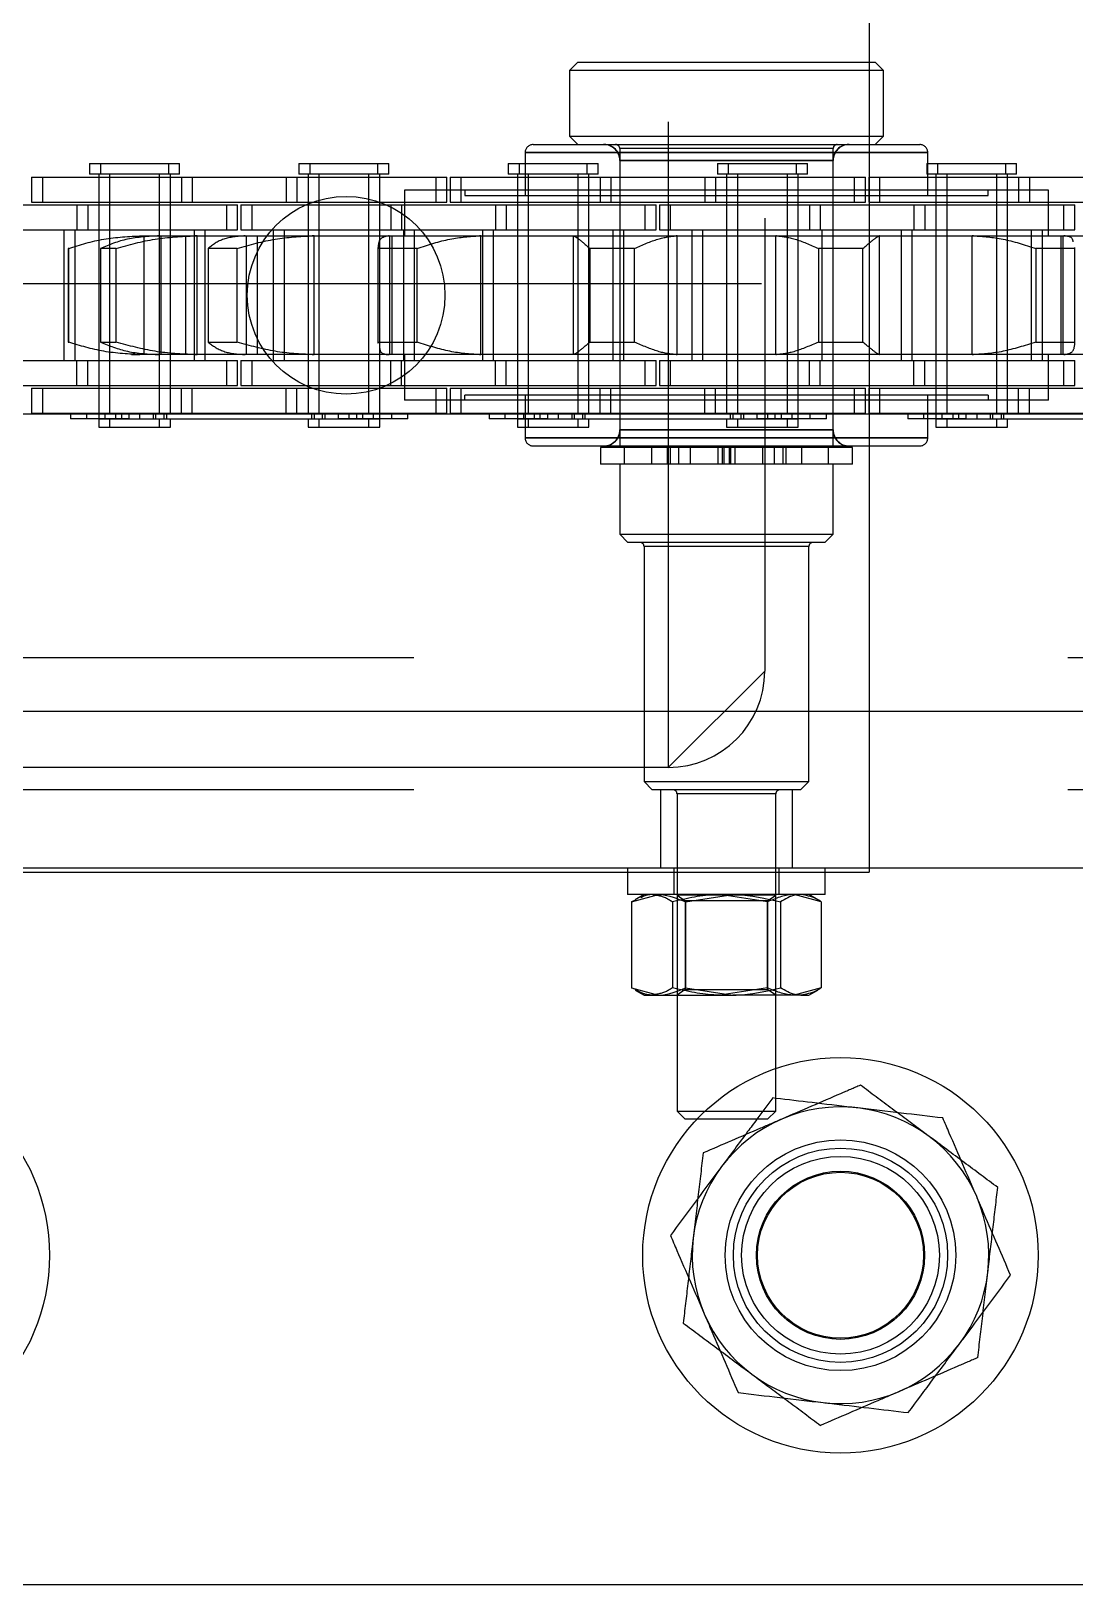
# Model space of a CAD drawing. Header units: metres. Extents: x 0 to 21025, y 0 to 14850.
# Drawn here: x 4612.4 to 4675.7, y 9003.1 to 9097.4 of the extents above; entities that cross this region are included whole.
import ezdxf

# ---------------------------------------------------------------- set-up
doc = ezdxf.new("R2010")
doc.units = ezdxf.units.M
doc.header["$LTSCALE"] = 25
doc.linetypes.add('HIDDEN2', pattern=[4.7625, 3.175, -1.5875])
doc.layers.add('SL4', color=4, linetype='Continuous')
doc.layers.add('ST1', color=7, linetype='HIDDEN2')

msp = doc.modelspace()

# ---------------------------------------------------------------- linework, layer by layer
at = {"layer": 'SL4'}
for p, q in [((3548.761, 9056.144), (4873.736, 9056.144)), ((4873.736, 9046.619), (3548.761, 9046.619)), ((4599.749, 9046.384), (4648.579, 9046.384)), ((4648.579, 9046.619), (4648.579, 9045.019)), ((4660.579, 9045.019), (4660.579, 9046.619)), ((4660.579, 9046.384), (4663.249, 9046.384)), ((4663.249, 9046.619), (4663.249, 9046.384)), ((4659.996, 9045.019), (4648.579, 9045.019)), ((4648.823, 9044.572), (4650.46, 9045.019)), ((4649.579, 9045.019), (4649.041, 9044.708)), ((4652.096, 9044.572), (4654.974, 9045.019)), ((4660.117, 9044.708), (4659.579, 9045.019)), ((4660.579, 9045.019), (4659.996, 9045.019)), ((4649.061, 9044.68), (4648.823, 9044.572)), ((4648.823, 9044.572), (4648.823, 9039.365)), ((4652.096, 9044.572), (4652.096, 9039.365)), ((4657.852, 9044.572), (4657.852, 9039.365)), ((4660.334, 9044.572), (4660.334, 9039.365)), ((4648.823, 9039.365), (4650.46, 9038.919)), ((4649.061, 9039.257), (4648.823, 9039.365)), ((4652.096, 9039.365), (4654.974, 9038.919)), ((4649.041, 9039.229), (4649.579, 9038.919)), ((4649.579, 9038.919), (4650.46, 9038.919)), ((4650.46, 9038.919), (4654.974, 9038.919)), ((4651.579, 9038.919), (4651.579, 9031.884)), ((4659.093, 9038.919), (4654.974, 9038.919)), ((4657.579, 9031.884), (4657.579, 9038.919)), ((4659.093, 9038.919), (4659.579, 9038.919)), ((4659.579, 9038.919), (4660.117, 9039.229)), ((4651.579, 9031.884), (4652.079, 9031.384)), ((4651.579, 9031.884), (4657.579, 9031.884)), ((4657.079, 9031.384), (4657.579, 9031.884)), ((4657.079, 9031.384), (4652.079, 9031.384)), ((4681.499, 9003.134), (4581.499, 9003.134))]:
    msp.add_line(p, q, dxfattribs=at)
for start, end in [(83.31178, 143.31178), (23.31178, 83.31178), (143.31178, 203.31178), (323.31178, 23.31178), (203.31178, 263.31178), (263.31178, 323.31178)]:
    msp.add_arc((4661.499, 9023.134), 9, start, end, dxfattribs=at)
for points, knots in [([(4650.46, 9045.019), (4650.499, 9045.018), (4651.051, 9045.012), (4651.593, 9044.784), (4652.096, 9044.572)], [0, 0, 0, 0, 0.070201, 1, 1, 1, 1]), ([(4654.974, 9045.019), (4655.042, 9045.018), (4656.014, 9045.012), (4656.966, 9044.784), (4657.852, 9044.572)], [0, 0, 0, 0, 0.0702006, 1, 1, 1, 1]), ([(4659.093, 9045.019), (4658.98, 9045.012), (4658.56, 9044.987), (4658.151, 9044.747), (4657.852, 9044.572)], [0, 0, 0, 0, 0.268634, 1, 1, 1, 1]), ([(4660.334, 9044.572), (4660.23, 9044.639), (4659.825, 9044.901), (4659.405, 9044.969), (4659.093, 9045.019)], [0, 0, 0, 0, 0.257551, 1, 1, 1, 1]), ([(4650.46, 9038.919), (4650.499, 9038.919), (4651.051, 9038.925), (4651.593, 9039.153), (4652.096, 9039.365)], [0, 0, 0, 0, 0.070201, 1, 1, 1, 1]), ([(4654.974, 9038.919), (4655.042, 9038.919), (4656.014, 9038.925), (4656.966, 9039.153), (4657.852, 9039.365)], [0, 0, 0, 0, 0.0702006, 1, 1, 1, 1]), ([(4659.093, 9038.919), (4658.98, 9038.925), (4658.56, 9038.95), (4658.151, 9039.19), (4657.852, 9039.365)], [0, 0, 0, 0, 0.268634, 1, 1, 1, 1]), ([(4660.334, 9039.365), (4660.23, 9039.298), (4659.825, 9039.036), (4659.405, 9038.969), (4659.093, 9038.919)], [0, 0, 0, 0, 0.257551, 1, 1, 1, 1]), ([(4662.547, 9032.072), (4662.425, 9032.087), (4661.498, 9032.195), (4659.817, 9032.392), (4658.308, 9032.569), (4657.579, 9032.655)], [0, 0, 0, 0, 0.072841, 0.551614, 1, 1, 1, 1]), ([(4667.708, 9031.467), (4666.87, 9031.565), (4665.178, 9031.764), (4663.429, 9031.969), (4662.547, 9032.072)], [0, 0, 0, 0, 0.495458, 1, 1, 1, 1]), ([(4656.422, 9031.384), (4656.237, 9031.135), (4655.537, 9030.196), (4654.814, 9029.225), (4654.282, 9028.511)], [0, 0, 0, 0, 0.264474, 1, 1, 1, 1]), ([(4669.764, 9026.695), (4669.205, 9027.993), (4668.509, 9029.609), (4667.839, 9031.162), (4667.708, 9031.467)], [0, 0, 0, 0, 0.803647, 1, 1, 1, 1]), ([(4654.282, 9028.511), (4654.208, 9028.412), (4653.651, 9027.664), (4652.6, 9026.254), (4651.654, 9024.984), (4651.177, 9024.344)], [0, 0, 0, 0, 0.07009, 0.530784, 1, 1, 1, 1]), ([(4671.82, 9021.923), (4671.292, 9023.151), (4670.613, 9024.725), (4669.917, 9026.339), (4669.764, 9026.695)], [0, 0, 0, 0, 0.779636, 1, 1, 1, 1]), ([(4651.177, 9024.344), (4651.309, 9024.039), (4651.978, 9022.486), (4652.674, 9020.87), (4653.234, 9019.572)], [0, 0, 0, 0, 0.196353, 1, 1, 1, 1]), ([(4668.716, 9017.756), (4668.79, 9017.855), (4669.347, 9018.603), (4670.397, 9020.013), (4671.343, 9021.283), (4671.82, 9021.923)], [0, 0, 0, 0, 0.07009, 0.530784, 1, 1, 1, 1]), ([(4653.234, 9019.572), (4653.387, 9019.216), (4654.083, 9017.602), (4654.761, 9016.027), (4655.29, 9014.8)], [0, 0, 0, 0, 0.220364, 1, 1, 1, 1]), ([(4665.611, 9013.59), (4666.116, 9014.266), (4667.133, 9015.632), (4668.185, 9017.044), (4668.716, 9017.756)], [0, 0, 0, 0, 0.495458, 1, 1, 1, 1]), ([(4655.29, 9014.8), (4656.128, 9014.702), (4657.82, 9014.503), (4659.568, 9014.298), (4660.451, 9014.195)], [0, 0, 0, 0, 0.495458, 1, 1, 1, 1]), ([(4660.451, 9014.195), (4660.573, 9014.18), (4661.499, 9014.072), (4663.246, 9013.867), (4664.818, 9013.683), (4665.611, 9013.59)], [0, 0, 0, 0, 0.07009, 0.5307844, 1, 1, 1, 1])]:
    msp.add_open_spline(points, degree=3, knots=knots, dxfattribs=at)
at = {"layer": 'ST1'}
for p, q in [((4651.049, 9330.034), (4651.049, 9052.734)), ((4656.899, 9324.184), (4656.899, 9058.584)), ((4663.249, 9121.619), (4663.249, 9046.619)), ((4645.554, 9095.529), (4645.054, 9095.029)), ((4664.104, 9095.029), (4645.054, 9095.029)), ((4645.054, 9095.029), (4645.054, 9091.029)), ((4645.554, 9095.529), (4663.604, 9095.529)), ((4664.104, 9095.029), (4663.604, 9095.529)), ((4664.104, 9091.029), (4664.104, 9095.029)), ((4642.852, 9090.529), (4666.305, 9090.529)), ((4645.054, 9091.029), (4664.104, 9091.029)), ((4645.054, 9091.029), (4645.554, 9090.529)), ((4661.054, 9090.279), (4648.104, 9090.279)), ((4648.104, 9090.279), (4648.104, 9072.239)), ((4661.054, 9072.239), (4661.054, 9090.279)), ((4663.604, 9090.529), (4664.104, 9091.029)), ((4615.936, 9089.384), (4620.733, 9089.384)), ((4615.936, 9089.384), (4615.936, 9088.725)), ((4616.591, 9089.384), (4616.591, 9088.725)), ((4620.733, 9089.384), (4621.388, 9089.384)), ((4620.733, 9088.725), (4620.733, 9089.384)), ((4621.388, 9088.725), (4621.388, 9089.384)), ((4628.636, 9089.384), (4633.433, 9089.384)), ((4628.636, 9089.384), (4628.636, 9088.725)), ((4629.291, 9089.384), (4629.291, 9088.725)), ((4633.433, 9089.384), (4634.088, 9089.384)), ((4633.433, 9088.725), (4633.433, 9089.384)), ((4634.088, 9088.725), (4634.088, 9089.384)), ((4641.336, 9089.384), (4646.133, 9089.384)), ((4641.336, 9089.384), (4641.336, 9088.725)), ((4641.991, 9089.384), (4641.991, 9088.725)), ((4642.364, 9090.04), (4642.364, 9087.44)), ((4642.364, 9090.04), (4666.794, 9090.04)), ((4666.794, 9090.04), (4642.364, 9090.04)), ((4646.133, 9089.384), (4646.788, 9089.384)), ((4646.133, 9088.725), (4646.133, 9089.384)), ((4646.788, 9088.725), (4646.788, 9089.384)), ((4648.104, 9089.551), (4648.104, 9073.216)), ((4661.029, 9089.551), (4648.128, 9089.551)), ((4648.128, 9073.216), (4648.128, 9089.551)), ((4648.128, 9089.551), (4661.029, 9089.551)), ((4654.036, 9089.384), (4658.833, 9089.384)), ((4654.036, 9089.384), (4654.036, 9088.725)), ((4654.691, 9089.384), (4654.691, 9088.725)), ((4658.833, 9089.384), (4659.488, 9089.384)), ((4658.833, 9088.725), (4658.833, 9089.384)), ((4659.488, 9088.725), (4659.488, 9089.384)), ((4661.029, 9089.551), (4661.029, 9073.216)), ((4661.054, 9073.216), (4661.054, 9089.551)), ((4666.736, 9089.384), (4671.533, 9089.384)), ((4666.736, 9089.384), (4666.736, 9088.725)), ((4666.794, 9087.44), (4666.794, 9090.04)), ((4667.391, 9089.384), (4667.391, 9088.725)), ((4671.533, 9089.384), (4672.188, 9089.384)), ((4671.533, 9088.725), (4671.533, 9089.384)), ((4672.188, 9088.725), (4672.188, 9089.384)), ((4612.415, 9088.541), (4621.51, 9088.541)), ((4612.415, 9088.541), (4612.415, 9087.021)), ((4613.07, 9088.541), (4613.07, 9087.021)), ((4620.733, 9088.725), (4615.936, 9088.725)), ((4616.49, 9088.725), (4616.49, 9074.227)), ((4616.49, 9088.541), (4616.49, 9087.021)), ((4617.145, 9088.725), (4617.145, 9074.227)), ((4617.145, 9088.541), (4617.145, 9087.021)), ((4620.18, 9074.227), (4620.18, 9088.725)), ((4620.18, 9087.021), (4620.18, 9088.541)), ((4621.388, 9088.725), (4620.733, 9088.725)), ((4620.835, 9074.227), (4620.835, 9088.725)), ((4620.835, 9087.021), (4620.835, 9088.541)), ((4621.51, 9088.541), (4621.51, 9087.021)), ((4621.51, 9088.541), (4627.86, 9088.541)), ((4622.165, 9088.541), (4622.165, 9087.021)), ((4627.86, 9088.541), (4627.86, 9087.021)), ((4627.86, 9088.541), (4636.955, 9088.541)), ((4628.515, 9088.541), (4628.515, 9087.021)), ((4633.433, 9088.725), (4628.636, 9088.725)), ((4629.19, 9088.725), (4629.19, 9074.227)), ((4629.19, 9088.541), (4629.19, 9087.021)), ((4629.845, 9088.725), (4629.845, 9074.227)), ((4629.845, 9088.541), (4629.845, 9087.021)), ((4632.88, 9074.227), (4632.88, 9088.725)), ((4632.88, 9087.021), (4632.88, 9088.541)), ((4634.088, 9088.725), (4633.433, 9088.725)), ((4633.535, 9074.227), (4633.535, 9088.725)), ((4633.535, 9087.021), (4633.535, 9088.541)), ((4636.955, 9088.541), (4637.61, 9088.541)), ((4636.955, 9087.021), (4636.955, 9088.541)), ((4637.61, 9087.021), (4637.61, 9088.541)), ((4637.815, 9088.541), (4646.91, 9088.541)), ((4637.815, 9088.541), (4637.815, 9087.021)), ((4638.47, 9088.541), (4638.47, 9087.021)), ((4646.133, 9088.725), (4641.336, 9088.725)), ((4641.89, 9088.725), (4641.89, 9074.227)), ((4641.89, 9088.541), (4641.89, 9087.021)), ((4642.545, 9088.725), (4642.545, 9074.227)), ((4642.545, 9088.541), (4642.545, 9087.021)), ((4645.58, 9074.227), (4645.58, 9088.725)), ((4645.58, 9087.021), (4645.58, 9088.541)), ((4646.788, 9088.725), (4646.133, 9088.725)), ((4646.235, 9074.227), (4646.235, 9088.725)), ((4646.235, 9087.021), (4646.235, 9088.541)), ((4646.91, 9088.541), (4646.91, 9087.021)), ((4646.91, 9088.541), (4653.26, 9088.541)), ((4647.565, 9088.541), (4647.565, 9087.021)), ((4653.26, 9088.541), (4653.26, 9087.021)), ((4653.26, 9088.541), (4662.355, 9088.541)), ((4653.915, 9088.541), (4653.915, 9087.021)), ((4658.833, 9088.725), (4654.036, 9088.725)), ((4654.59, 9088.725), (4654.59, 9074.227)), ((4654.59, 9088.541), (4654.59, 9087.021)), ((4655.245, 9088.725), (4655.245, 9074.227)), ((4655.245, 9088.541), (4655.245, 9087.021)), ((4658.28, 9074.227), (4658.28, 9088.725)), ((4658.28, 9087.021), (4658.28, 9088.541)), ((4659.488, 9088.725), (4658.833, 9088.725)), ((4658.935, 9074.227), (4658.935, 9088.725)), ((4658.935, 9087.021), (4658.935, 9088.541)), ((4662.355, 9088.541), (4663.01, 9088.541)), ((4662.355, 9087.021), (4662.355, 9088.541)), ((4663.01, 9087.021), (4663.01, 9088.541)), ((4663.215, 9088.541), (4672.31, 9088.541)), ((4663.215, 9088.541), (4663.215, 9087.021)), ((4663.87, 9088.541), (4663.87, 9087.021)), ((4671.533, 9088.725), (4666.736, 9088.725)), ((4667.29, 9088.725), (4667.29, 9074.227)), ((4667.29, 9088.541), (4667.29, 9087.021)), ((4667.945, 9088.725), (4667.945, 9074.227)), ((4667.945, 9088.541), (4667.945, 9087.021)), ((4670.98, 9074.227), (4670.98, 9088.725)), ((4670.98, 9087.021), (4670.98, 9088.541)), ((4672.188, 9088.725), (4671.533, 9088.725)), ((4671.635, 9074.227), (4671.635, 9088.725)), ((4671.635, 9087.021), (4671.635, 9088.541)), ((4672.31, 9088.541), (4672.31, 9087.021)), ((4672.31, 9088.541), (4678.66, 9088.541)), ((4672.965, 9088.541), (4672.965, 9087.021)), ((4674.123, 9087.759), (4635.035, 9087.759)), ((4635.035, 9087.759), (4635.035, 9084.989)), ((4638.699, 9087.759), (4638.699, 9087.44)), ((4638.699, 9087.44), (4670.458, 9087.44)), ((4670.458, 9087.44), (4670.458, 9087.759)), ((4674.123, 9084.989), (4674.123, 9087.759)), ((4608.81, 9086.869), (4615.16, 9086.869)), ((4612.415, 9087.021), (4621.51, 9087.021)), ((4615.16, 9086.869), (4615.16, 9085.349)), ((4615.16, 9086.869), (4624.255, 9086.869)), ((4615.815, 9086.869), (4615.815, 9085.349)), ((4616.49, 9086.869), (4616.49, 9085.349)), ((4617.145, 9086.869), (4617.145, 9085.349)), ((4620.18, 9085.349), (4620.18, 9086.869)), ((4620.835, 9085.349), (4620.835, 9086.869)), ((4621.51, 9087.021), (4627.86, 9087.021)), ((4624.255, 9086.869), (4624.91, 9086.869)), ((4624.255, 9085.349), (4624.255, 9086.869)), ((4624.91, 9085.349), (4624.91, 9086.869)), ((4625.115, 9086.869), (4634.21, 9086.869)), ((4625.115, 9086.869), (4625.115, 9085.349)), ((4625.77, 9086.869), (4625.77, 9085.349)), ((4627.86, 9087.021), (4636.955, 9087.021)), ((4629.19, 9086.869), (4629.19, 9085.349)), ((4629.845, 9086.869), (4629.845, 9085.349)), ((4632.88, 9085.349), (4632.88, 9086.869)), ((4633.535, 9085.349), (4633.535, 9086.869)), ((4634.21, 9086.869), (4634.21, 9085.349)), ((4634.21, 9086.869), (4640.56, 9086.869)), ((4634.865, 9086.869), (4634.865, 9085.349)), ((4636.955, 9087.021), (4637.61, 9087.021)), ((4637.815, 9087.021), (4646.91, 9087.021)), ((4640.56, 9086.869), (4640.56, 9085.349)), ((4640.56, 9086.869), (4649.655, 9086.869)), ((4641.215, 9086.869), (4641.215, 9085.349)), ((4641.89, 9086.869), (4641.89, 9085.349)), ((4642.545, 9086.869), (4642.545, 9085.349)), ((4645.58, 9085.349), (4645.58, 9086.869)), ((4646.235, 9085.349), (4646.235, 9086.869)), ((4646.91, 9087.021), (4653.26, 9087.021)), ((4649.655, 9086.869), (4650.31, 9086.869)), ((4649.655, 9085.349), (4649.655, 9086.869)), ((4650.31, 9085.349), (4650.31, 9086.869)), ((4650.515, 9086.869), (4659.61, 9086.869)), ((4650.515, 9086.869), (4650.515, 9085.349)), ((4651.17, 9086.869), (4651.17, 9085.349)), ((4653.26, 9087.021), (4662.355, 9087.021)), ((4654.59, 9086.869), (4654.59, 9085.349)), ((4655.245, 9086.869), (4655.245, 9085.349)), ((4658.28, 9085.349), (4658.28, 9086.869)), ((4658.935, 9085.349), (4658.935, 9086.869)), ((4659.61, 9086.869), (4659.61, 9085.349)), ((4659.61, 9086.869), (4665.96, 9086.869)), ((4660.265, 9086.869), (4660.265, 9085.349)), ((4662.355, 9087.021), (4663.01, 9087.021)), ((4663.215, 9087.021), (4672.31, 9087.021)), ((4665.96, 9086.869), (4665.96, 9085.349)), ((4665.96, 9086.869), (4675.055, 9086.869)), ((4666.615, 9086.869), (4666.615, 9085.349)), ((4667.29, 9086.869), (4667.29, 9085.349)), ((4667.945, 9086.869), (4667.945, 9085.349)), ((4670.98, 9085.349), (4670.98, 9086.869)), ((4671.635, 9085.349), (4671.635, 9086.869)), ((4672.31, 9087.021), (4678.66, 9087.021)), ((4675.055, 9086.869), (4675.71, 9086.869)), ((4675.055, 9085.349), (4675.055, 9086.869)), ((4675.71, 9085.349), (4675.71, 9086.869)), ((4608.81, 9085.349), (4615.16, 9085.349)), ((4614.375, 9085.349), (4614.375, 9077.419)), ((4615.03, 9085.349), (4615.03, 9077.419)), ((4615.16, 9085.349), (4624.255, 9085.349)), ((4616.49, 9085.349), (4616.49, 9077.419)), ((4617.145, 9085.349), (4617.145, 9077.419)), ((4618.971, 9084.989), (4619.112, 9084.989)), ((4619.112, 9084.989), (4619.239, 9084.989)), ((4619.239, 9077.779), (4619.239, 9084.989)), ((4619.239, 9084.989), (4620.169, 9084.989)), ((4620.169, 9084.989), (4622.334, 9084.989)), ((4620.18, 9077.419), (4620.18, 9085.349)), ((4620.278, 9077.779), (4620.278, 9084.989)), ((4620.835, 9077.419), (4620.835, 9085.349)), ((4621.776, 9077.779), (4621.776, 9084.989)), ((4622.295, 9077.419), (4622.295, 9085.349)), ((4622.334, 9084.989), (4622.462, 9084.989)), ((4622.462, 9084.989), (4622.334, 9084.989)), ((4622.462, 9077.779), (4622.462, 9084.989)), ((4622.462, 9084.989), (4625.376, 9084.989)), ((4622.95, 9077.419), (4622.95, 9085.349)), ((4624.255, 9085.349), (4624.91, 9085.349)), ((4625.115, 9085.349), (4634.21, 9085.349)), ((4625.376, 9084.989), (4629.444, 9084.989)), ((4625.454, 9077.779), (4625.454, 9084.989)), ((4626.123, 9077.779), (4626.123, 9084.989)), ((4627.075, 9085.349), (4627.075, 9077.419)), ((4627.73, 9085.349), (4627.73, 9077.419)), ((4629.19, 9085.349), (4629.19, 9077.419)), ((4629.444, 9084.989), (4629.559, 9084.989)), ((4629.559, 9084.989), (4629.444, 9084.989)), ((4629.559, 9077.779), (4629.559, 9084.989)), ((4629.559, 9084.989), (4634.105, 9084.989)), ((4629.845, 9085.349), (4629.845, 9077.419)), ((4632.88, 9077.419), (4632.88, 9085.349)), ((4633.535, 9077.419), (4633.535, 9085.349)), ((4634.105, 9084.989), (4639.586, 9084.989)), ((4634.143, 9077.779), (4634.143, 9084.989)), ((4634.21, 9085.349), (4640.56, 9085.349)), ((4634.293, 9077.779), (4634.293, 9084.989)), ((4634.995, 9077.419), (4634.995, 9085.349)), ((4635.65, 9077.419), (4635.65, 9085.349)), ((4639.586, 9084.989), (4639.674, 9084.989)), ((4639.674, 9084.989), (4639.586, 9084.989)), ((4639.674, 9077.779), (4639.674, 9084.989)), ((4639.674, 9084.989), (4645.297, 9084.989)), ((4639.775, 9085.349), (4639.775, 9077.419)), ((4640.43, 9085.349), (4640.43, 9077.419)), ((4640.56, 9085.349), (4649.655, 9085.349)), ((4641.89, 9085.349), (4641.89, 9077.419)), ((4642.545, 9085.349), (4642.545, 9077.419)), ((4645.297, 9077.779), (4645.297, 9084.989)), ((4645.297, 9084.989), (4645.303, 9084.989)), ((4645.303, 9084.989), (4645.297, 9084.989)), ((4645.303, 9084.989), (4651.537, 9084.989)), ((4645.58, 9077.419), (4645.58, 9085.349)), ((4646.235, 9077.419), (4646.235, 9085.349)), ((4647.695, 9077.419), (4647.695, 9085.349)), ((4648.35, 9077.419), (4648.35, 9085.349)), ((4649.655, 9085.349), (4650.31, 9085.349)), ((4650.515, 9085.349), (4659.61, 9085.349)), ((4651.537, 9084.989), (4651.587, 9084.989)), ((4651.587, 9084.989), (4651.537, 9084.989)), ((4651.587, 9077.779), (4651.587, 9084.989)), ((4651.587, 9084.989), (4657.571, 9084.989)), ((4652.475, 9085.349), (4652.475, 9077.419)), ((4653.13, 9085.349), (4653.13, 9077.419)), ((4654.59, 9085.349), (4654.59, 9077.419)), ((4655.245, 9085.349), (4655.245, 9077.419)), ((4657.571, 9077.779), (4657.571, 9084.989)), ((4657.571, 9084.989), (4657.621, 9084.989)), ((4657.621, 9084.989), (4657.571, 9084.989)), ((4657.621, 9084.989), (4663.854, 9084.989)), ((4658.28, 9077.419), (4658.28, 9085.349)), ((4658.935, 9077.419), (4658.935, 9085.349)), ((4659.61, 9085.349), (4665.96, 9085.349)), ((4660.395, 9077.419), (4660.395, 9085.349)), ((4661.05, 9077.419), (4661.05, 9085.349)), ((4663.854, 9084.989), (4663.861, 9084.989)), ((4663.861, 9084.989), (4663.854, 9084.989)), ((4663.861, 9077.779), (4663.861, 9084.989)), ((4663.861, 9084.989), (4669.483, 9084.989)), ((4665.175, 9085.349), (4665.175, 9077.419)), ((4665.83, 9085.349), (4665.83, 9077.419)), ((4665.96, 9085.349), (4675.055, 9085.349)), ((4667.29, 9085.349), (4667.29, 9077.419)), ((4667.945, 9085.349), (4667.945, 9077.419)), ((4669.483, 9077.779), (4669.483, 9084.989)), ((4669.483, 9084.989), (4669.571, 9084.989)), ((4669.571, 9084.989), (4669.483, 9084.989)), ((4669.571, 9084.989), (4675.053, 9084.989)), ((4670.98, 9077.419), (4670.98, 9085.349)), ((4671.635, 9077.419), (4671.635, 9085.349)), ((4673.095, 9077.419), (4673.095, 9085.349)), ((4673.75, 9077.419), (4673.75, 9085.349)), ((4674.865, 9084.989), (4674.865, 9077.779)), ((4675.015, 9077.779), (4675.015, 9084.989)), ((4675.053, 9084.989), (4679.598, 9084.989)), ((4675.055, 9085.349), (4675.71, 9085.349)), ((4614.662, 9084.227), (4614.639, 9084.227)), ((4614.639, 9084.227), (4614.639, 9078.541)), ((4614.662, 9078.541), (4614.662, 9084.227)), ((4617.539, 9084.227), (4616.601, 9084.227)), ((4616.601, 9084.227), (4616.601, 9078.541)), ((4617.539, 9078.541), (4617.539, 9084.227)), ((4624.883, 9084.227), (4623.119, 9084.227)), ((4623.119, 9084.227), (4623.119, 9078.541)), ((4624.883, 9078.541), (4624.883, 9084.227)), ((4633.431, 9084.284), (4633.431, 9078.483)), ((4635.808, 9084.227), (4633.433, 9084.227)), ((4633.433, 9084.227), (4633.433, 9078.541)), ((4635.808, 9078.541), (4635.808, 9084.227)), ((4648.998, 9084.227), (4646.297, 9084.227)), ((4646.297, 9084.227), (4646.297, 9078.541)), ((4648.998, 9078.541), (4648.998, 9084.227)), ((4660.16, 9084.227), (4660.16, 9078.541)), ((4662.861, 9084.227), (4660.16, 9084.227)), ((4662.861, 9078.541), (4662.861, 9084.227)), ((4673.349, 9084.227), (4673.349, 9078.541)), ((4675.725, 9084.227), (4673.349, 9084.227)), ((4675.725, 9084.227), (4675.71, 9084.284)), ((4675.725, 9078.541), (4675.725, 9084.227)), ((4458.259, 9082.101), (4681.499, 9082.101)), ((4614.639, 9078.541), (4614.662, 9078.541)), ((4616.601, 9078.541), (4617.539, 9078.541)), ((4623.119, 9078.541), (4624.883, 9078.541)), ((4633.433, 9078.541), (4635.808, 9078.541)), ((4633.433, 9078.541), (4633.448, 9078.483)), ((4646.297, 9078.541), (4648.998, 9078.541)), ((4660.16, 9078.541), (4662.861, 9078.541)), ((4673.349, 9078.541), (4675.725, 9078.541)), ((4608.81, 9077.419), (4615.16, 9077.419)), ((4615.16, 9075.899), (4615.16, 9077.419)), ((4615.16, 9077.419), (4624.255, 9077.419)), ((4615.815, 9075.899), (4615.815, 9077.419)), ((4616.49, 9077.419), (4616.49, 9075.899)), ((4617.145, 9077.419), (4617.145, 9075.899)), ((4618.475, 9077.788), (4618.971, 9077.779)), ((4619.112, 9077.779), (4618.971, 9077.779)), ((4619.239, 9077.779), (4619.112, 9077.779)), ((4620.169, 9077.779), (4619.239, 9077.779)), ((4622.334, 9077.779), (4620.169, 9077.779)), ((4620.18, 9075.899), (4620.18, 9077.419)), ((4620.835, 9075.899), (4620.835, 9077.419)), ((4622.462, 9077.779), (4622.334, 9077.779)), ((4622.334, 9077.779), (4622.462, 9077.779)), ((4625.376, 9077.779), (4622.462, 9077.779)), ((4624.255, 9077.419), (4624.91, 9077.419)), ((4624.255, 9075.899), (4624.255, 9077.419)), ((4624.91, 9075.899), (4624.91, 9077.419)), ((4625.115, 9077.419), (4634.21, 9077.419)), ((4625.115, 9077.419), (4625.115, 9075.899)), ((4629.444, 9077.779), (4625.376, 9077.779)), ((4625.77, 9077.419), (4625.77, 9075.899)), ((4629.19, 9077.419), (4629.19, 9075.899)), ((4629.559, 9077.779), (4629.444, 9077.779)), ((4629.444, 9077.779), (4629.559, 9077.779)), ((4634.105, 9077.779), (4629.559, 9077.779)), ((4629.845, 9077.419), (4629.845, 9075.899)), ((4632.88, 9075.899), (4632.88, 9077.419)), ((4633.535, 9075.899), (4633.535, 9077.419)), ((4639.586, 9077.779), (4634.105, 9077.779)), ((4634.21, 9075.899), (4634.21, 9077.419)), ((4634.21, 9077.419), (4640.56, 9077.419)), ((4634.865, 9075.899), (4634.865, 9077.419)), ((4635.035, 9077.779), (4635.035, 9075.009)), ((4639.674, 9077.779), (4639.586, 9077.779)), ((4639.586, 9077.779), (4639.674, 9077.779)), ((4645.297, 9077.779), (4639.674, 9077.779)), ((4640.56, 9075.899), (4640.56, 9077.419)), ((4640.56, 9077.419), (4649.655, 9077.419)), ((4641.215, 9075.899), (4641.215, 9077.419)), ((4641.89, 9077.419), (4641.89, 9075.899)), ((4642.545, 9077.419), (4642.545, 9075.899)), ((4645.303, 9077.779), (4645.297, 9077.779)), ((4645.297, 9077.779), (4645.303, 9077.779)), ((4651.537, 9077.779), (4645.303, 9077.779)), ((4645.58, 9075.899), (4645.58, 9077.419)), ((4646.235, 9075.899), (4646.235, 9077.419)), ((4649.655, 9077.419), (4650.31, 9077.419)), ((4649.655, 9075.899), (4649.655, 9077.419)), ((4650.31, 9075.899), (4650.31, 9077.419)), ((4650.515, 9077.419), (4659.61, 9077.419)), ((4650.515, 9077.419), (4650.515, 9075.899)), ((4651.17, 9077.419), (4651.17, 9075.899)), ((4651.587, 9077.779), (4651.537, 9077.779)), ((4651.537, 9077.779), (4651.587, 9077.779)), ((4657.571, 9077.779), (4651.587, 9077.779)), ((4654.59, 9077.419), (4654.59, 9075.899)), ((4655.245, 9077.419), (4655.245, 9075.899)), ((4657.621, 9077.779), (4657.571, 9077.779)), ((4657.571, 9077.779), (4657.621, 9077.779)), ((4663.854, 9077.779), (4657.621, 9077.779)), ((4658.28, 9075.899), (4658.28, 9077.419)), ((4658.935, 9075.899), (4658.935, 9077.419)), ((4659.61, 9075.899), (4659.61, 9077.419)), ((4659.61, 9077.419), (4665.96, 9077.419)), ((4660.265, 9075.899), (4660.265, 9077.419)), ((4663.861, 9077.779), (4663.854, 9077.779)), ((4663.854, 9077.779), (4663.861, 9077.779)), ((4669.483, 9077.779), (4663.861, 9077.779)), ((4665.96, 9075.899), (4665.96, 9077.419)), ((4665.96, 9077.419), (4675.055, 9077.419)), ((4666.615, 9075.899), (4666.615, 9077.419)), ((4667.29, 9077.419), (4667.29, 9075.899)), ((4667.945, 9077.419), (4667.945, 9075.899)), ((4669.571, 9077.779), (4669.483, 9077.779)), ((4669.483, 9077.779), (4669.571, 9077.779)), ((4675.053, 9077.779), (4669.571, 9077.779)), ((4670.98, 9075.899), (4670.98, 9077.419)), ((4671.635, 9075.899), (4671.635, 9077.419)), ((4674.123, 9075.009), (4674.123, 9077.779)), ((4679.598, 9077.779), (4675.053, 9077.779)), ((4675.055, 9077.419), (4675.71, 9077.419)), ((4675.055, 9075.899), (4675.055, 9077.419)), ((4675.71, 9075.899), (4675.71, 9077.419)), ((4608.81, 9075.899), (4615.16, 9075.899)), ((4612.415, 9075.747), (4621.51, 9075.747)), ((4612.415, 9075.747), (4612.415, 9074.227)), ((4613.07, 9075.747), (4613.07, 9074.227)), ((4615.16, 9075.899), (4624.255, 9075.899)), ((4616.49, 9075.747), (4616.49, 9073.894)), ((4617.145, 9075.747), (4617.145, 9074.227)), ((4620.18, 9074.227), (4620.18, 9075.747)), ((4620.835, 9074.227), (4620.835, 9075.747)), ((4621.51, 9074.227), (4621.51, 9075.747)), ((4621.51, 9075.747), (4627.86, 9075.747)), ((4622.165, 9074.227), (4622.165, 9075.747)), ((4624.255, 9075.899), (4624.91, 9075.899)), ((4625.115, 9075.899), (4634.21, 9075.899)), ((4627.86, 9074.227), (4627.86, 9075.747)), ((4627.86, 9075.747), (4636.955, 9075.747)), ((4628.515, 9074.227), (4628.515, 9075.747)), ((4629.19, 9075.747), (4629.19, 9074.227)), ((4629.845, 9075.747), (4629.845, 9074.227)), ((4632.88, 9074.227), (4632.88, 9075.747)), ((4633.535, 9073.894), (4633.535, 9075.747)), ((4634.21, 9075.899), (4640.56, 9075.899)), ((4636.955, 9075.747), (4637.61, 9075.747)), ((4636.955, 9074.227), (4636.955, 9075.747)), ((4637.61, 9074.227), (4637.61, 9075.747)), ((4637.815, 9075.747), (4646.91, 9075.747)), ((4637.815, 9075.747), (4637.815, 9074.227)), ((4638.47, 9075.747), (4638.47, 9074.227)), ((4638.699, 9075.009), (4638.699, 9075.327)), ((4670.458, 9075.327), (4638.699, 9075.327)), ((4640.56, 9075.899), (4649.655, 9075.899)), ((4641.89, 9075.747), (4641.89, 9073.894)), ((4642.364, 9075.327), (4642.364, 9072.727)), ((4642.545, 9075.747), (4642.545, 9074.227)), ((4645.58, 9074.227), (4645.58, 9075.747)), ((4646.235, 9074.227), (4646.235, 9075.747)), ((4646.91, 9074.227), (4646.91, 9075.747)), ((4646.91, 9075.747), (4653.26, 9075.747)), ((4647.565, 9074.227), (4647.565, 9075.747)), ((4649.655, 9075.899), (4650.31, 9075.899)), ((4650.515, 9075.899), (4659.61, 9075.899)), ((4653.26, 9074.227), (4653.26, 9075.747)), ((4653.26, 9075.747), (4662.355, 9075.747)), ((4653.915, 9074.227), (4653.915, 9075.747)), ((4654.59, 9075.747), (4654.59, 9074.227)), ((4655.245, 9075.747), (4655.245, 9074.227)), ((4658.28, 9074.227), (4658.28, 9075.747)), ((4658.935, 9073.894), (4658.935, 9075.747)), ((4659.61, 9075.899), (4665.96, 9075.899)), ((4662.355, 9075.747), (4663.01, 9075.747)), ((4662.355, 9074.227), (4662.355, 9075.747)), ((4663.01, 9074.227), (4663.01, 9075.747)), ((4663.215, 9075.747), (4672.31, 9075.747)), ((4663.215, 9075.747), (4663.215, 9074.227)), ((4663.87, 9075.747), (4663.87, 9074.227)), ((4665.96, 9075.899), (4675.055, 9075.899)), ((4666.794, 9072.727), (4666.794, 9075.327)), ((4667.29, 9075.747), (4667.29, 9073.894)), ((4667.945, 9075.747), (4667.945, 9074.227)), ((4670.458, 9075.327), (4670.458, 9075.009)), ((4670.98, 9074.227), (4670.98, 9075.747)), ((4671.635, 9074.227), (4671.635, 9075.747)), ((4672.31, 9074.227), (4672.31, 9075.747)), ((4672.31, 9075.747), (4678.66, 9075.747)), ((4672.965, 9074.227), (4672.965, 9075.747)), ((4675.055, 9075.899), (4675.71, 9075.899)), ((4612.415, 9074.227), (4621.51, 9074.227)), ((4614.783, 9074.227), (4614.783, 9073.894)), ((4615.759, 9073.894), (4615.759, 9074.227)), ((4616.859, 9074.227), (4616.859, 9073.858)), ((4617.514, 9074.227), (4617.514, 9073.858)), ((4617.883, 9073.894), (4617.883, 9074.227)), ((4618.335, 9073.894), (4618.335, 9074.227)), ((4618.99, 9073.894), (4618.99, 9074.227)), ((4619.811, 9073.858), (4619.811, 9074.227)), ((4619.954, 9073.894), (4619.954, 9074.227)), ((4620.466, 9073.858), (4620.466, 9074.227)), ((4620.609, 9073.894), (4620.609, 9074.227)), ((4621.51, 9074.227), (4627.86, 9074.227)), ((4627.86, 9074.227), (4636.955, 9074.227)), ((4629.416, 9073.894), (4629.416, 9074.227)), ((4629.559, 9074.227), (4629.559, 9073.858)), ((4630.071, 9073.894), (4630.071, 9074.227)), ((4630.214, 9074.227), (4630.214, 9073.858)), ((4631.035, 9073.894), (4631.035, 9074.227)), ((4631.69, 9073.894), (4631.69, 9074.227)), ((4632.142, 9073.894), (4632.142, 9074.227)), ((4632.511, 9073.858), (4632.511, 9074.227)), ((4633.166, 9073.858), (4633.166, 9074.227)), ((4634.266, 9073.894), (4634.266, 9074.227)), ((4674.123, 9075.009), (4635.035, 9075.009)), ((4635.242, 9073.894), (4635.242, 9074.227)), ((4636.955, 9074.227), (4637.61, 9074.227)), ((4637.815, 9074.227), (4646.91, 9074.227)), ((4640.183, 9074.227), (4640.183, 9073.894)), ((4641.159, 9073.894), (4641.159, 9074.227)), ((4642.259, 9074.227), (4642.259, 9073.858)), ((4642.914, 9074.227), (4642.914, 9073.858)), ((4643.283, 9073.894), (4643.283, 9074.227)), ((4643.735, 9073.894), (4643.735, 9074.227)), ((4644.39, 9073.894), (4644.39, 9074.227)), ((4645.211, 9073.858), (4645.211, 9074.227)), ((4645.354, 9073.894), (4645.354, 9074.227)), ((4645.866, 9073.858), (4645.866, 9074.227)), ((4646.009, 9073.894), (4646.009, 9074.227)), ((4646.91, 9074.227), (4653.26, 9074.227)), ((4653.26, 9074.227), (4662.355, 9074.227)), ((4654.816, 9073.894), (4654.816, 9074.227)), ((4654.959, 9074.227), (4654.959, 9073.858)), ((4655.471, 9073.894), (4655.471, 9074.227)), ((4655.614, 9074.227), (4655.614, 9073.858)), ((4656.435, 9073.894), (4656.435, 9074.227)), ((4657.09, 9073.894), (4657.09, 9074.227)), ((4657.542, 9073.894), (4657.542, 9074.227)), ((4657.911, 9073.858), (4657.911, 9074.227)), ((4658.566, 9073.858), (4658.566, 9074.227)), ((4659.665, 9073.894), (4659.665, 9074.227)), ((4660.642, 9073.894), (4660.642, 9074.227)), ((4662.355, 9074.227), (4663.01, 9074.227)), ((4663.215, 9074.227), (4672.31, 9074.227)), ((4665.583, 9074.227), (4665.583, 9073.894)), ((4666.559, 9073.894), (4666.559, 9074.227)), ((4667.659, 9074.227), (4667.659, 9073.858)), ((4668.314, 9074.227), (4668.314, 9073.858)), ((4668.683, 9073.894), (4668.683, 9074.227)), ((4669.135, 9073.894), (4669.135, 9074.227)), ((4669.79, 9073.894), (4669.79, 9074.227)), ((4670.611, 9073.858), (4670.611, 9074.227)), ((4670.754, 9073.894), (4670.754, 9074.227)), ((4671.266, 9073.858), (4671.266, 9074.227)), ((4671.409, 9073.894), (4671.409, 9074.227)), ((4672.31, 9074.227), (4678.66, 9074.227)), ((4681.499, 9074.164), (4458.259, 9074.164)), ((4618.335, 9073.894), (4614.783, 9073.894)), ((4620.18, 9073.858), (4616.49, 9073.858)), ((4616.49, 9073.858), (4616.49, 9073.384)), ((4616.49, 9073.384), (4620.18, 9073.384)), ((4617.145, 9073.858), (4617.145, 9073.384)), ((4618.335, 9073.894), (4631.035, 9073.894)), ((4620.835, 9073.858), (4620.18, 9073.858)), ((4620.18, 9073.384), (4620.18, 9073.858)), ((4620.18, 9073.384), (4620.835, 9073.384)), ((4620.835, 9073.384), (4620.835, 9073.858)), ((4632.88, 9073.858), (4629.19, 9073.858)), ((4629.19, 9073.858), (4629.19, 9073.384)), ((4629.19, 9073.384), (4632.88, 9073.384)), ((4629.845, 9073.858), (4629.845, 9073.384)), ((4634.266, 9073.894), (4631.035, 9073.894)), ((4633.535, 9073.858), (4632.88, 9073.858)), ((4632.88, 9073.384), (4632.88, 9073.858)), ((4632.88, 9073.384), (4633.535, 9073.384)), ((4633.535, 9073.384), (4633.535, 9073.858)), ((4635.242, 9073.894), (4634.266, 9073.894)), ((4643.735, 9073.894), (4640.183, 9073.894)), ((4645.58, 9073.858), (4641.89, 9073.858)), ((4641.89, 9073.858), (4641.89, 9073.384)), ((4641.89, 9073.384), (4645.58, 9073.384)), ((4642.545, 9073.858), (4642.545, 9073.384)), ((4643.735, 9073.894), (4656.435, 9073.894)), ((4646.235, 9073.858), (4645.58, 9073.858)), ((4645.58, 9073.384), (4645.58, 9073.858)), ((4645.58, 9073.384), (4646.235, 9073.384)), ((4646.235, 9073.384), (4646.235, 9073.858)), ((4658.28, 9073.858), (4654.59, 9073.858)), ((4654.59, 9073.858), (4654.59, 9073.384)), ((4654.59, 9073.384), (4658.28, 9073.384)), ((4655.245, 9073.858), (4655.245, 9073.384)), ((4659.665, 9073.894), (4656.435, 9073.894)), ((4658.935, 9073.858), (4658.28, 9073.858)), ((4658.28, 9073.384), (4658.28, 9073.858)), ((4658.28, 9073.384), (4658.935, 9073.384)), ((4658.935, 9073.384), (4658.935, 9073.858)), ((4660.642, 9073.894), (4659.665, 9073.894)), ((4669.135, 9073.894), (4665.583, 9073.894)), ((4670.98, 9073.858), (4667.29, 9073.858)), ((4667.29, 9073.858), (4667.29, 9073.384)), ((4667.29, 9073.384), (4670.98, 9073.384)), ((4667.945, 9073.858), (4667.945, 9073.384)), ((4669.135, 9073.894), (4681.835, 9073.894)), ((4671.635, 9073.858), (4670.98, 9073.858)), ((4670.98, 9073.384), (4670.98, 9073.858)), ((4670.98, 9073.384), (4671.635, 9073.384)), ((4671.635, 9073.384), (4671.635, 9073.858)), ((4642.364, 9072.727), (4666.794, 9072.727)), ((4666.794, 9072.727), (4642.364, 9072.727)), ((4661.029, 9073.216), (4648.128, 9073.216)), ((4648.128, 9073.216), (4661.029, 9073.216)), ((4642.852, 9072.239), (4666.305, 9072.239)), ((4662.222, 9072.139), (4646.935, 9072.139)), ((4646.935, 9072.139), (4646.935, 9071.139)), ((4648.379, 9072.239), (4648.379, 9071.139)), ((4648.379, 9072.139), (4648.379, 9071.139)), ((4650.032, 9072.139), (4650.032, 9071.139)), ((4650.983, 9072.139), (4650.983, 9071.139)), ((4651.158, 9072.139), (4651.158, 9071.139)), ((4651.675, 9072.139), (4651.675, 9071.139)), ((4652.379, 9072.139), (4652.379, 9071.139)), ((4654.079, 9071.139), (4654.079, 9072.139)), ((4654.329, 9072.139), (4654.329, 9071.139)), ((4654.417, 9072.139), (4654.417, 9071.139)), ((4654.74, 9072.139), (4654.74, 9071.139)), ((4654.829, 9072.139), (4654.829, 9071.139)), ((4655.079, 9072.139), (4655.079, 9071.139)), ((4656.779, 9071.139), (4656.779, 9072.139)), ((4657.483, 9072.139), (4657.483, 9071.139)), ((4658, 9072.139), (4658, 9071.139)), ((4658.175, 9072.139), (4658.175, 9071.139)), ((4659.126, 9072.139), (4659.126, 9071.139)), ((4660.779, 9071.139), (4660.779, 9072.239)), ((4660.779, 9071.139), (4660.779, 9072.139)), ((4662.222, 9071.139), (4662.222, 9072.139)), ((4662.222, 9071.139), (4646.935, 9071.139)), ((4648.104, 9071.139), (4648.104, 9066.884)), ((4661.054, 9066.884), (4661.054, 9071.139)), ((4648.104, 9066.884), (4661.054, 9066.884)), ((4648.104, 9066.884), (4648.604, 9066.384)), ((4660.554, 9066.384), (4661.054, 9066.884)), ((4660.554, 9066.384), (4648.604, 9066.384)), ((4649.579, 9066.134), (4649.579, 9051.884)), ((4659.579, 9066.134), (4649.625, 9066.134)), ((4659.579, 9051.884), (4659.579, 9066.134)), ((4873.736, 9059.381), (3548.761, 9059.381)), ((4651.049, 9052.734), (4656.899, 9058.584)), ((3548.761, 9056.144), (4873.736, 9056.144)), ((4651.049, 9052.734), (4605.599, 9052.734)), ((4649.579, 9051.884), (4659.579, 9051.884)), ((4649.579, 9051.884), (4650.079, 9051.384)), ((4659.079, 9051.384), (4659.579, 9051.884)), ((4873.736, 9051.381), (3548.761, 9051.381)), ((4659.079, 9051.384), (4650.079, 9051.384)), ((4650.579, 9051.381), (4650.579, 9046.619)), ((4657.579, 9051.134), (4651.579, 9051.134)), ((4651.579, 9051.134), (4651.579, 9038.919)), ((4657.579, 9038.919), (4657.579, 9051.134)), ((4658.579, 9046.619), (4658.579, 9051.381)), ((4648.579, 9046.384), (4660.579, 9046.384)), ((4651.379, 9046.619), (4651.379, 9045.019)), ((4657.779, 9045.019), (4657.779, 9046.619)), ((4651.579, 9045.019), (4651.579, 9044.993)), ((4657.287, 9044.993), (4651.579, 9044.993)), ((4651.579, 9044.993), (4652.079, 9044.643)), ((4657.061, 9044.572), (4654.183, 9045.019)), ((4657.079, 9044.643), (4657.579, 9044.993)), ((4657.579, 9044.993), (4657.287, 9044.993)), ((4657.579, 9044.993), (4657.579, 9045.019)), ((4660.334, 9044.572), (4658.698, 9045.019)), ((4651.306, 9044.572), (4651.306, 9039.365)), ((4657.079, 9044.643), (4652.079, 9044.643)), ((4652.079, 9044.643), (4652.079, 9039.269)), ((4657.061, 9044.572), (4657.061, 9039.365)), ((4657.079, 9039.269), (4657.079, 9044.643)), ((4657.061, 9039.365), (4654.183, 9038.919)), ((4660.334, 9039.365), (4658.698, 9038.919)), ((4652.079, 9039.269), (4651.579, 9038.919)), ((4652.079, 9039.269), (4656.836, 9039.269)), ((4656.836, 9039.269), (4657.079, 9039.269)), ((4657.579, 9038.919), (4657.079, 9039.269)), ((4657.386, 9032.678), (4656.422, 9031.384)), ((4657.579, 9032.655), (4657.386, 9032.678))]:
    msp.add_line(p, q, dxfattribs=at)
for centre, radius in [((4631.499, 9081.384), 6), ((4601.499, 9023.134), 12), ((4661.499, 9023.134), 12), ((4661.499, 9023.134), 7), ((4661.499, 9023.134), 6.5), ((4661.499, 9023.134), 6), ((4661.499, 9023.134), 5.1), ((4661.499, 9023.134), 5.036)]:
    msp.add_circle(centre, radius, dxfattribs=at)
for centre, radius, start, end in [((4642.852, 9090.04), 0.489, 90, 180), ((4647.127, 9089.551), 0.977, 0, 90), ((4647.153, 9089.553), 0.975, 359.89099, 89.89057), ((4647.854, 9090.279), 0.25, 0, 90), ((4662.005, 9089.553), 0.975, 90.10943, 180.10901), ((4661.304, 9090.279), 0.25, 90, 180), ((4662.031, 9089.551), 0.977, 90, 180), ((4666.305, 9090.04), 0.489, 0, 90), ((4642.852, 9072.727), 0.489, 180, 270), ((4647.127, 9073.216), 0.977, 270, 0), ((4647.153, 9073.214), 0.975, 270.10943, 0.10901), ((4662.005, 9073.214), 0.975, 179.89099, 269.89057), ((4662.031, 9073.216), 0.977, 180, 270), ((4666.305, 9072.727), 0.489, 270, 0), ((4649.329, 9066.134), 0.25, 0, 90), ((4659.829, 9066.134), 0.25, 90, 180), ((4651.049, 9058.584), 5.85, 270, 0), ((4651.329, 9051.134), 0.25, 0, 90), ((4657.829, 9051.134), 0.25, 90, 180)]:
    msp.add_arc(centre, radius, start, end, dxfattribs=at)
for points, knots in [([(4614.662, 9084.227), (4615.356, 9084.443), (4616.743, 9084.875), (4618.323, 9084.951), (4619.112, 9084.989)], [0, 0, 0, 0, 0.500133, 1, 1, 1, 1]), ([(4620.169, 9084.989), (4619.501, 9084.951), (4618.165, 9084.875), (4617.122, 9084.443), (4616.601, 9084.227)], [0, 0, 0, 0, 0.499459, 1, 1, 1, 1]), ([(4617.539, 9084.227), (4618.321, 9084.443), (4619.884, 9084.875), (4621.517, 9084.951), (4622.334, 9084.989)], [0, 0, 0, 0, 0.500152, 1, 1, 1, 1]), ([(4625.376, 9084.989), (4624.91, 9084.951), (4623.979, 9084.875), (4623.406, 9084.443), (4623.119, 9084.227)], [0, 0, 0, 0, 0.49948, 1, 1, 1, 1]), ([(4624.883, 9084.227), (4625.659, 9084.443), (4627.211, 9084.875), (4628.7, 9084.951), (4629.444, 9084.989)], [0, 0, 0, 0, 0.500529, 1, 1, 1, 1]), ([(4634.105, 9084.989), (4633.898, 9084.951), (4633.484, 9084.875), (4633.45, 9084.443), (4633.433, 9084.227)], [0, 0, 0, 0, 0.499427, 1, 1, 1, 1]), ([(4635.808, 9084.227), (4636.486, 9084.443), (4637.839, 9084.875), (4639.004, 9084.951), (4639.586, 9084.989)], [0, 0, 0, 0, 0.500514, 1, 1, 1, 1]), ([(4645.303, 9084.989), (4645.38, 9084.951), (4645.533, 9084.876), (4646.042, 9084.443), (4646.297, 9084.227)], [0, 0, 0, 0, 0.499098, 1, 1, 1, 1]), ([(4648.998, 9084.227), (4649.494, 9084.443), (4650.485, 9084.875), (4651.186, 9084.951), (4651.537, 9084.989)], [0, 0, 0, 0, 0.500261, 1, 1, 1, 1]), ([(4657.621, 9084.989), (4657.971, 9084.951), (4658.673, 9084.875), (4659.664, 9084.443), (4660.16, 9084.227)], [0, 0, 0, 0, 0.499419, 1, 1, 1, 1]), ([(4662.861, 9084.227), (4663.116, 9084.443), (4663.625, 9084.875), (4663.778, 9084.951), (4663.854, 9084.989)], [0, 0, 0, 0, 0.500133, 1, 1, 1, 1]), ([(4669.571, 9084.989), (4670.153, 9084.951), (4671.319, 9084.875), (4672.672, 9084.443), (4673.349, 9084.227)], [0, 0, 0, 0, 0.499479, 1, 1, 1, 1]), ([(4675.621, 9084.623), (4675.611, 9084.681), (4675.567, 9084.94), (4675.277, 9084.967), (4675.053, 9084.989)], [0, 0, 0, 0, 0.226088, 1, 1, 1, 1]), ([(4619.112, 9077.779), (4618.324, 9077.816), (4616.744, 9077.892), (4615.357, 9078.324), (4614.662, 9078.541)], [0, 0, 0, 0, 0.499098, 1, 1, 1, 1]), ([(4616.601, 9078.541), (4617.122, 9078.324), (4618.165, 9077.892), (4619.501, 9077.816), (4620.169, 9077.779)], [0, 0, 0, 0, 0.500534, 1, 1, 1, 1]), ([(4622.334, 9077.779), (4621.519, 9077.816), (4619.886, 9077.892), (4618.322, 9078.324), (4617.539, 9078.541)], [0, 0, 0, 0, 0.499124, 1, 1, 1, 1]), ([(4623.119, 9078.541), (4623.406, 9078.324), (4623.979, 9077.892), (4624.91, 9077.816), (4625.376, 9077.779)], [0, 0, 0, 0, 0.5005125, 1, 1, 1, 1]), ([(4629.444, 9077.779), (4628.7, 9077.816), (4627.211, 9077.892), (4625.659, 9078.324), (4624.883, 9078.541)], [0, 0, 0, 0, 0.499464, 1, 1, 1, 1]), ([(4633.536, 9078.144), (4633.546, 9078.086), (4633.591, 9077.828), (4633.88, 9077.8), (4634.105, 9077.779)], [0, 0, 0, 0, 0.226088, 1, 1, 1, 1]), ([(4639.586, 9077.779), (4639.004, 9077.816), (4637.839, 9077.892), (4636.486, 9078.324), (4635.808, 9078.541)], [0, 0, 0, 0, 0.499479, 1, 1, 1, 1]), ([(4646.297, 9078.541), (4646.042, 9078.324), (4645.533, 9077.892), (4645.38, 9077.816), (4645.303, 9077.779)], [0, 0, 0, 0, 0.500133, 1, 1, 1, 1]), ([(4651.537, 9077.779), (4651.187, 9077.816), (4650.485, 9077.892), (4649.494, 9078.324), (4648.998, 9078.541)], [0, 0, 0, 0, 0.499419, 1, 1, 1, 1]), ([(4660.16, 9078.541), (4659.664, 9078.324), (4658.673, 9077.892), (4657.971, 9077.816), (4657.621, 9077.779)], [0, 0, 0, 0, 0.500261, 1, 1, 1, 1]), ([(4663.854, 9077.779), (4663.778, 9077.816), (4663.625, 9077.892), (4663.116, 9078.324), (4662.861, 9078.541)], [0, 0, 0, 0, 0.499098, 1, 1, 1, 1]), ([(4673.349, 9078.541), (4672.672, 9078.324), (4671.319, 9077.892), (4670.153, 9077.816), (4669.571, 9077.779)], [0, 0, 0, 0, 0.500514, 1, 1, 1, 1]), ([(4675.053, 9077.779), (4675.26, 9077.816), (4675.674, 9077.892), (4675.708, 9078.324), (4675.725, 9078.541)], [0, 0, 0, 0, 0.499427, 1, 1, 1, 1]), ([(4650.065, 9045.019), (4649.952, 9045.016), (4649.72, 9045.011), (4649.495, 9044.888), (4649.379, 9044.825)], [0, 0, 0, 0, 0.488501, 1, 1, 1, 1]), ([(4651.306, 9044.572), (4651.202, 9044.639), (4650.797, 9044.901), (4650.377, 9044.969), (4650.065, 9045.019)], [0, 0, 0, 0, 0.257551, 1, 1, 1, 1]), ([(4654.183, 9045.019), (4654.115, 9045.018), (4653.144, 9045.012), (4652.191, 9044.784), (4651.306, 9044.572)], [0, 0, 0, 0, 0.070201, 1, 1, 1, 1]), ([(4658.698, 9045.019), (4658.659, 9045.018), (4658.106, 9045.012), (4657.565, 9044.784), (4657.061, 9044.572)], [0, 0, 0, 0, 0.070201, 1, 1, 1, 1]), ([(4651.306, 9039.365), (4651.202, 9039.298), (4650.797, 9039.036), (4650.377, 9038.969), (4650.065, 9038.919)], [0, 0, 0, 0, 0.257551, 1, 1, 1, 1]), ([(4654.183, 9038.919), (4654.115, 9038.919), (4653.144, 9038.925), (4652.191, 9039.153), (4651.306, 9039.365)], [0, 0, 0, 0, 0.070201, 1, 1, 1, 1]), ([(4658.698, 9038.919), (4658.659, 9038.919), (4658.106, 9038.925), (4657.565, 9039.153), (4657.061, 9039.365)], [0, 0, 0, 0, 0.070201, 1, 1, 1, 1]), ([(4650.065, 9038.919), (4649.952, 9038.924), (4649.612, 9038.94), (4649.281, 9039.13), (4649.061, 9039.257)], [0, 0, 0, 0, 0.332546, 1, 1, 1, 1]), ([(4662.709, 9033.455), (4662.309, 9033.283), (4660.753, 9032.612), (4659.137, 9031.916), (4657.937, 9031.399)], [0, 0, 0, 0, 0.2575513, 1, 1, 1, 1]), ([(4666.876, 9030.351), (4666.777, 9030.424), (4666.029, 9030.982), (4664.619, 9032.032), (4663.35, 9032.978), (4662.709, 9033.455)], [0, 0, 0, 0, 0.07009, 0.530784, 1, 1, 1, 1]), ([(4657.937, 9031.399), (4657.503, 9031.212), (4655.888, 9030.516), (4654.315, 9029.838), (4653.165, 9029.343)], [0, 0, 0, 0, 0.268634, 1, 1, 1, 1]), ([(4671.043, 9027.246), (4670.366, 9027.75), (4669, 9028.768), (4667.588, 9029.82), (4666.876, 9030.351)], [0, 0, 0, 0, 0.495458, 1, 1, 1, 1]), ([(4653.165, 9029.343), (4653.067, 9028.504), (4652.869, 9026.813), (4652.664, 9025.064), (4652.56, 9024.182)], [0, 0, 0, 0, 0.495458, 1, 1, 1, 1]), ([(4670.438, 9022.085), (4670.452, 9022.208), (4670.561, 9023.134), (4670.765, 9024.881), (4670.95, 9026.453), (4671.043, 9027.246)], [0, 0, 0, 0, 0.07009, 0.530784, 1, 1, 1, 1]), ([(4652.56, 9024.182), (4652.546, 9024.059), (4652.437, 9023.133), (4652.232, 9021.386), (4652.048, 9019.814), (4651.955, 9019.021)], [0, 0, 0, 0, 0.07009, 0.530784, 1, 1, 1, 1]), ([(4669.832, 9016.925), (4669.931, 9017.763), (4670.129, 9019.454), (4670.334, 9021.203), (4670.438, 9022.085)], [0, 0, 0, 0, 0.495458, 1, 1, 1, 1]), ([(4651.955, 9019.021), (4652.632, 9018.517), (4653.997, 9017.499), (4655.409, 9016.447), (4656.122, 9015.916)], [0, 0, 0, 0, 0.495458, 1, 1, 1, 1]), ([(4669.832, 9016.925), (4669.432, 9016.752), (4667.876, 9016.082), (4666.26, 9015.385), (4665.06, 9014.868)], [0, 0, 0, 0, 0.257551, 1, 1, 1, 1]), ([(4656.122, 9015.916), (4656.22, 9015.843), (4656.968, 9015.286), (4658.379, 9014.235), (4659.648, 9013.289), (4660.288, 9012.812)], [0, 0, 0, 0, 0.07009, 0.530784, 1, 1, 1, 1]), ([(4665.06, 9014.868), (4664.627, 9014.681), (4663.011, 9013.985), (4661.439, 9013.308), (4660.288, 9012.812)], [0, 0, 0, 0, 0.2686336, 1, 1, 1, 1])]:
    msp.add_open_spline(points, degree=3, knots=knots, dxfattribs=at)

doc.saveas('drawing.dxf')
